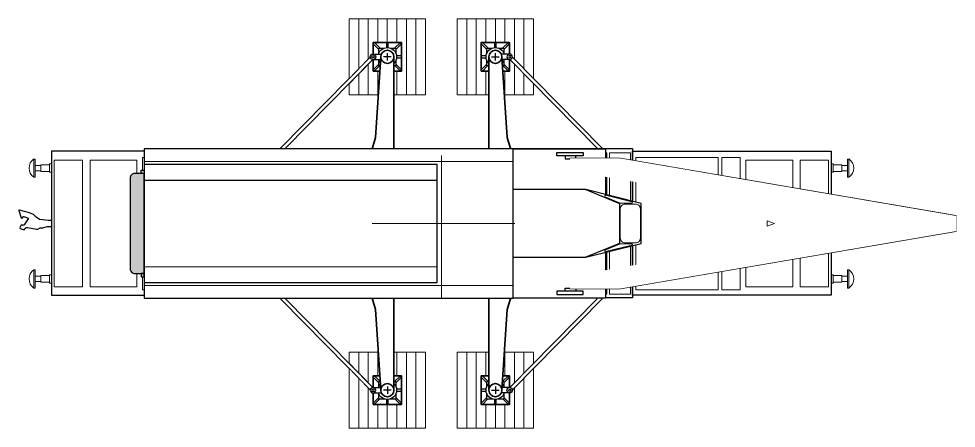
# Model space of a CAD drawing. Header units: millimetres. Extents: x -43929 to 22019, y 6537 to 66314.
# Drawn here: x 1289 to 20986, y 6537 to 15137 of the extents above; entities that cross this region are included whole.
import ezdxf

# ---------------------------------------------------------------- set-up
doc = ezdxf.new("R2010")
doc.units = ezdxf.units.MM
doc.set_wipeout_variables(frame=1)
for name, pattern in [('CENTER', [16, 10, -2, 2, -2]), ('HIDDEN', [9.525, 6.35, -3.175]), ('K5LT_AXLED', [19.5, 15, -1.5, 1.5, -1.5])]:
    doc.linetypes.add(name, pattern=pattern)
for name, color, linetype, lineweight in [('1', 7, 'Continuous', 35), ('1 @ 1', 7, 'Continuous', 35), ('axes', 40, 'CENTER', 0), ('hatch2', 7, 'Continuous', 9), ('hid1', 7, 'HIDDEN', 0), ('hid3', 7, 'HIDDEN', 18), ('line2', 7, 'Continuous', 18), ('line3', 7, 'Continuous', 25)]:
    doc.layers.add(name, color=color, linetype=linetype, lineweight=lineweight)
doc.layers.add('help', color=4, linetype='Continuous', lineweight=0, plot=False)
doc.layers.add('line1', color=5, linetype='Continuous', true_color=0x0000ff)

# ---------------------------------------------------------------- blocks, each defined once
blk = doc.blocks.new('*U116')
blk.add_wipeout([(-800, 800), (-800, -800), (800, -800), (800, 800)]).dxf.layer = 'line2'
at = {"layer": 'line2', "ltscale": 1000}
for p, q in [((-600, -800), (-600, 800)), ((-400, -800), (-400, 800)), ((-200, -800), (-200, 800)), ((0, -800), (0, 800)), ((200, -800), (200, 800)), ((400, -800), (400, 800)), ((600, -800), (600, 800))]:
    blk.add_line(p, q, dxfattribs=at)
blk.add_lwpolyline([(-800, -800), (800, -800), (800, 800), (-800, 800)], close=True, dxfattribs=at)
blk = doc.blocks.new('A$C5BB45644')
blk.add_wipeout([(-300, -300), (-300, 300), (300, 300), (300, -300)]).dxf.layer = 'hatch2'
at = {"layer": '1', "color": 5, "ltscale": 1000, "true_color": 0x0000ff}
blk.add_lwpolyline([(-300, -300), (300, -300), (300, 300), (-300, 300)], close=True, dxfattribs=at)
at = {"layer": 'line3', "ltscale": 1000}
for points in [[(-153, 179), (-273, 300), (-299, 274), (-179, 153)], [(178, 153), (299, 274), (274, 299), (153, 179)], [(-179, 79), (-179, 179), (-79, 179)], [(79, 179), (178, 179), (178, 79)], [(-179, -153), (-300, -273), (-274, -298), (-164, -189)], [(-49, -189), (-179, -189), (-179, -79)], [(178, -79), (178, -189), (49, -189)], [(164, -189), (275, -300), (300, -274), (178, -153)]]:
    blk.add_lwpolyline(points, dxfattribs=at)
for points in [[(-18, 194), (18, 194), (18, 300), (-18, 300)], [(-194, -18), (-194, 18), (-300, 18), (-300, -18)], [(194, 18), (194, -18), (300, -18), (300, 18)], [(18, -194), (-18, -194), (-18, -300), (18, -300)]]:
    blk.add_lwpolyline(points, close=True, dxfattribs=at)
blk.add_circle((0, 0), 195, dxfattribs=at)
blk = doc.blocks.new('A$C424A34DA')
blk.add_wipeout([(-3358, 1573), (-3256, 1573), (-1421, 3436), (-1257, 3436), (-1366, 1797), (-1480, 1416), (-1493, 1382), (-1499, 1355), (-1504, 1322), (-1504, 1288), (-1499, 1252), (-1483, 1202), (-1468, 1171), (-1442, 1135), (-1410, 1103), (-1369, 1075), (-1327, 1056), (-1278, 1045), (-1236, 1042), (-1193, 1047), (-1144, 1061), (-1087, 1092), (-1052, 1122), (-1023, 1160), (-998, 1207), (-984, 1254), (-979, 1285), (-979, 1313), (-979, 1340), (-979, 3487), (-984, 3529), (-1001, 3566), (-1022, 3592), (-1056, 3616), (-1093, 3627), (-1122, 3629), (-1148, 3626), (-1171, 3618), (-1201, 3600), (-1222, 3580), (-1240, 3551), (-1413, 3551), (-1436, 3548), (-1449, 3541), (-1458, 3534), (-1464, 3527), (-1471, 3514), (-1474, 3503), (-1474, 3492), (-1474, 3486)]).dxf.layer = 'hatch2'
at = {"layer": '1', "color": 5, "ltscale": 1000, "true_color": 0x0000ff}
blk.add_line((-979, 3492), (-979, 1299), dxfattribs=at)
blk.add_lwpolyline([(-1480, 1416), (-1366, 1797), (-1253, 3486)], dxfattribs=at)
blk.add_circle((-1116, 3492), 137, dxfattribs=at)
at = {"layer": 'line3', "ltscale": 1000}
for p, q in [((-1417, 3551), (-1240, 3551)), ((-3358, 1573), (-1474, 3486)), ((-3256, 1573), (-1421, 3436)), ((-1416, 3436), (-1256, 3436))]:
    blk.add_line(p, q, dxfattribs=at)
for points in [[(-1036, 3492), (-1116, 3492), (-1116, 3572)], [(-1116, 3412), (-1116, 3492), (-1196, 3492)], [(-1242, 1425), (-1242, 1305), (-1122, 1305)], [(-1362, 1305), (-1242, 1305), (-1242, 1185)]]:
    blk.add_lwpolyline(points, dxfattribs=at)
for centre, radius in [((-1417, 3494), 57.7), ((-1420, 3494), 23.8), ((-1242, 1305), 263)]:
    blk.add_circle(centre, radius, dxfattribs=at)
blk = doc.blocks.new('A$C697A24B6')
at = {"layer": 'line2', "ltscale": 1000}
for p, q in [((236, -115), (371, 5)), ((-46, -368), (88, -247))]:
    blk.add_line(p, q, dxfattribs=at)
for points in [[(263, 110), (271, 117), (371, 5), (663, -439), (523, -561), (360, -705), (-46, -368), (-146, -256), (-121, -233)], [(263, 110), (271, 117), (209, 187), (196, 175)], [(-196, -175), (-209, -187), (-146, -256), (-121, -233)]]:
    blk.add_lwpolyline(points, dxfattribs=at)
blk.add_arc((19, 14), 243, 359.7752, 0.2312, dxfattribs=at)
blk = doc.blocks.new('A$C575E5054')
at = {"layer": 'hid3', "ltscale": 1000}
blk.add_blockref('A$C697A24B6', (-1260, 1313), dxfattribs=at)
at = {"layer": 'hid3', "ltscale": 1000, "xscale": -1}
blk.add_blockref('A$C697A24B6', (1260, 1313), dxfattribs=at)
at = {"layer": 'hid3', "ltscale": 1000, "xscale": -1, "rotation": 180}
blk.add_blockref('A$C697A24B6', (-1260, -1313), dxfattribs=at)
at = {"layer": 'hid3', "ltscale": 1000, "rotation": 180}
blk.add_blockref('A$C697A24B6', (1260, -1313), dxfattribs=at)
blk = doc.blocks.new('платформа ЕДК-1000 аутригеры 7.0х2.27')
at = {"layer": 'help', "ltscale": 1000}
for p in [(824685, 198853), (826955, 198853), (824685, 191853), (826955, 191853)]:
    blk.add_blockref('A$C5BB45644', p, dxfattribs=at)
blk.add_wipeout([(817631, 193849), (817631, 194101), (817589, 194101), (817589, 194120), (817407, 194120), (817407, 194134), (817287, 194134), (817287, 193998), (817255, 193998), (817198, 194057), (817157, 194189), (817184, 194298), (817255, 194378), (817287, 194378), (817287, 194249), (817407, 194249), (817407, 194262), (817589, 194262), (817589, 194276), (817631, 194276), (817631, 195288), (817537, 195288), (817447, 195265), (817389, 195265), (817340, 195232), (817311, 195232), (817123, 195270), (817094, 195267), (817066, 195238), (817058, 195217), (816971, 195250), (816967, 195270), (816995, 195321), (817032, 195315), (817041, 195315), (817055, 195322), (817138, 195449), (817138, 195465), (817050, 195497), (817038, 195497), (817022, 195472), (817012, 195465), (817003, 195465), (816990, 195473), (816941, 195627), (816941, 195636), (816959, 195636), (817165, 195577), (817249, 195541), (817304, 195485), (817380, 195440), (817565, 195418), (817631, 195418), (817631, 196429), (817589, 196429), (817589, 196444), (817407, 196444), (817407, 196456), (817287, 196456), (817287, 196327), (817255, 196327), (817186, 196404), (817157, 196510), (817184, 196625), (817255, 196707), (817287, 196707), (817287, 196571), (817407, 196571), (817407, 196586), (817589, 196586), (817589, 196604), (817631, 196604), (817631, 196872), (821803, 196872), (821803, 196925), (829836, 196925), (829836, 196872), (834009, 196872), (834009, 196604), (834051, 196604), (834051, 196586), (834233, 196586), (834233, 196571), (834353, 196571), (834353, 196707), (834384, 196707), (834467, 196601), (834482, 196509), (834450, 196399), (834384, 196327), (834353, 196327), (834353, 196456), (834233, 196456), (834233, 196444), (834051, 196444), (834051, 196429), (834009, 196429), (834009, 195418), (834075, 195418), (834260, 195440), (834336, 195485), (834392, 195541), (834475, 195577), (834681, 195636), (834699, 195636), (834699, 195627), (834650, 195473), (834637, 195465), (834628, 195465), (834618, 195472), (834602, 195497), (834590, 195497), (834502, 195465), (834502, 195449), (834585, 195322), (834599, 195315), (834608, 195315), (834645, 195321), (834673, 195270), (834669, 195250), (834582, 195217), (834574, 195238), (834546, 195267), (834518, 195270), (834329, 195232), (834300, 195232), (834251, 195265), (834193, 195265), (834103, 195288), (834009, 195288), (834009, 194276), (834051, 194276), (834051, 194262), (834233, 194262), (834233, 194249), (834353, 194249), (834353, 194378), (834384, 194378), (834460, 194289), (834482, 194189), (834452, 194073), (834384, 193998), (834353, 193998), (834353, 194134), (834233, 194134), (834233, 194120), (834051, 194120), (834051, 194101), (834009, 194101), (834009, 193849), (829836, 193849), (829836, 193795), (821803, 193795), (821803, 193849)]).dxf.layer = 'hatch2'
at = {"layer": 'axes', "color": 30, "linetype": 'K5LT_AXLED', "ltscale": 200, "true_color": 0xff8000}
for p, q in [((825820, 196925), (825820, 193795)), ((824275, 195353), (827340, 195353))]:
    blk.add_line(p, q, dxfattribs=at)
at = {"layer": 'line1', "color": 5, "ltscale": 1000, "true_color": 0x0000ff}
for points in [[(817631, 193849), (821803, 193849), (821803, 196872), (817631, 196872)], [(834009, 193849), (829836, 193849), (829836, 196872), (834009, 196872)]]:
    blk.add_lwpolyline(points, close=True, dxfattribs=at)
for points in [[(817632, 195418), (817565, 195418), (817380, 195440), (817304, 195485), (817249, 195541), (817165, 195577), (816959, 195636), (816941, 195636), (816941, 195627), (816990, 195473), (817003, 195465), (817012, 195465), (817022, 195472), (817038, 195497), (817050, 195497), (817138, 195465), (817138, 195458), (817138, 195449), (817055, 195322), (817041, 195315), (817032, 195315), (816995, 195321), (816967, 195270), (816971, 195250), (817058, 195217), (817066, 195238), (817094, 195267), (817123, 195270), (817311, 195232), (817340, 195232), (817389, 195265), (817447, 195265), (817537, 195288), (817631, 195288)], [(834008, 195418), (834075, 195418), (834260, 195440), (834336, 195485), (834392, 195541), (834475, 195577), (834681, 195636), (834699, 195636), (834699, 195627), (834650, 195473), (834637, 195465), (834628, 195465), (834618, 195472), (834602, 195497), (834590, 195497), (834502, 195465), (834502, 195458), (834502, 195449), (834585, 195322), (834599, 195315), (834608, 195315), (834645, 195321), (834673, 195270), (834669, 195250), (834582, 195217), (834574, 195238), (834546, 195267), (834518, 195270), (834329, 195232), (834300, 195232), (834251, 195265), (834193, 195265), (834103, 195288), (834009, 195288)]]:
    blk.add_lwpolyline(points, dxfattribs=at)
at = {"layer": 'line2', "ltscale": 1000}
for points in [[(821845, 196834), (822285, 196834), (822285, 193872), (821845, 193872)], [(829794, 196834), (829355, 196834), (829355, 193872), (829794, 193872)], [(817255, 196707), (817287, 196707), (817287, 196327), (817255, 196327)], [(817589, 196444), (817407, 196444), (817407, 196586), (817589, 196586)], [(817631, 196429), (817589, 196429), (817589, 196604), (817631, 196604)], [(817684, 194026), (818280, 194026), (818280, 196682), (817684, 196682)], [(818438, 194026), (819423, 194026), (819423, 196682), (818438, 196682)], [(819544, 193963), (819925, 193963), (819925, 196742), (819544, 196742)], [(820004, 193963), (821735, 193963), (821735, 196742), (820004, 196742)], [(831636, 193963), (829904, 193963), (829904, 196742), (831636, 196742)], [(832096, 193963), (831715, 193963), (831715, 196742), (832096, 196742)], [(833202, 194026), (832217, 194026), (832217, 196682), (833202, 196682)], [(833956, 194026), (833360, 194026), (833360, 196682), (833956, 196682)], [(834009, 196429), (834051, 196429), (834051, 196604), (834009, 196604)], [(834051, 196444), (834233, 196444), (834233, 196586), (834051, 196586)], [(834384, 196707), (834353, 196707), (834353, 196327), (834384, 196327)], [(817407, 196456), (817287, 196456), (817287, 196571), (817407, 196571)], [(834233, 196456), (834353, 196456), (834353, 196571), (834233, 196571)], [(817255, 193998), (817287, 193998), (817287, 194378), (817255, 194378)], [(817407, 194249), (817287, 194249), (817287, 194134), (817407, 194134)], [(817589, 194262), (817407, 194262), (817407, 194120), (817589, 194120)], [(817631, 194276), (817589, 194276), (817589, 194101), (817631, 194101)], [(834009, 194276), (834051, 194276), (834051, 194101), (834009, 194101)], [(834051, 194262), (834233, 194262), (834233, 194120), (834051, 194120)], [(834233, 194249), (834353, 194249), (834353, 194134), (834233, 194134)], [(834384, 193998), (834353, 193998), (834353, 194378), (834384, 194378)]]:
    blk.add_lwpolyline(points, close=True, dxfattribs=at)
for centre, start, end in [((817391, 196517), 125.378, 234.622), ((834249, 196517), 305.378, 54.622), ((817391, 194189), 125.378, 234.622), ((834249, 194189), 305.378, 54.622)]:
    blk.add_arc(centre, 234, start, end, dxfattribs=at)
at = {"layer": 'help', "ltscale": 1000}
blk.add_blockref('A$C424A34DA', (825801, 195361), dxfattribs=at)
at = {"layer": 'help', "ltscale": 1000, "xscale": -1}
blk.add_blockref('A$C424A34DA', (825839, 195361), dxfattribs=at)
at = {"layer": 'help', "ltscale": 1000, "xscale": -1, "rotation": 180}
blk.add_blockref('A$C424A34DA', (825801, 195345), dxfattribs=at)
at = {"layer": 'help', "ltscale": 1000, "rotation": 180}
blk.add_blockref('A$C424A34DA', (825839, 195345), dxfattribs=at)
at = {"layer": 'hid1', "ltscale": 100}
for radius in [1350, 1027]:
    blk.add_circle((825820, 195353), radius, dxfattribs=at)
at = {"layer": 'line1', "color": 5, "ltscale": 1000, "true_color": 0x0000ff}
blk.add_lwpolyline([(821803, 196925), (829836, 196925), (829836, 193795), (821803, 193795)], close=True, dxfattribs=at)
blk.add_circle((825820, 195353), 1283, dxfattribs=at)
at = {"layer": 'line2', "ltscale": 1000}
for points in [[(822344, 196834), (823375, 196834), (823375, 193872), (822344, 193872)], [(823495, 196834), (824459, 196834), (824459, 193872), (823495, 193872)], [(828144, 196834), (827180, 196834), (827180, 193872), (828144, 193872)], [(829295, 196834), (828265, 196834), (828265, 193872), (829295, 193872)]]:
    blk.add_lwpolyline(points, close=True, dxfattribs=at)
at = {"layer": 'line3', "ltscale": 1000}
blk.add_circle((825820, 195353), 1153, dxfattribs=at)
at = {"layer": 'hid3', "ltscale": 1000}
blk.add_blockref('A$C575E5054', (825820, 195353), dxfattribs=at)
blk = doc.blocks.new('кабина ЕДК-1000_план ТРАНСПОР.')
blk.add_wipeout([(763934, 148409), (763934, 149367), (763186, 149553), (763186, 150395), (763934, 150581), (763934, 151539), (773633, 151539), (773633, 151095), (773694, 151095), (773694, 151023), (773826, 151023), (773897, 150993), (773926, 150923), (773926, 149024), (773897, 148954), (773826, 148924), (773694, 148924), (773694, 148852), (773633, 148852), (773633, 148409)]).dxf.layer = 'hatch2'
at = {"layer": 'hatch2', "ltscale": 1000}
h = blk.add_hatch(color=2, dxfattribs=at)
h.dxf.hatch_style = 1
h.paths.add_polyline_path([(773694, 148924), (773633, 148924), (773633, 148852), (773694, 148852)])
h.paths.add_polyline_path([(773633, 149124), (773633, 148924), (773694, 148924), (773826, 148924, 0.018757), (773834, 148925)])
h.paths.add_polyline_path([(773926, 149377), (773633, 149668), (773633, 149396), (773926, 149105)])
h.paths.add_polyline_path([(773633, 150211), (773633, 149939), (773926, 149648), (773926, 149920)])
h.paths.add_polyline_path([(773633, 150755), (773633, 150483), (773926, 150192), (773926, 150464)])
h.paths.add_polyline_path([(773826, 151023), (773641, 151023), (773926, 150740), (773926, 150923, 0.414214)])
h.paths.add_polyline_path([(773694, 151095), (773633, 151095), (773633, 151031), (773641, 151023), (773694, 151023)])
at = {"layer": 'hatch2', "ltscale": 1000, "true_color": 0x000000}
h = blk.add_hatch(color=18, dxfattribs=at)
h.dxf.hatch_style = 1
h.paths.add_polyline_path([(773926, 149105), (773633, 149396), (773633, 149124), (773834, 148925, 0.392408), (773926, 149024)])
h.paths.add_polyline_path([(773633, 149939), (773633, 149668), (773926, 149377), (773926, 149648)])
h.paths.add_polyline_path([(773633, 150483), (773633, 150211), (773926, 149920), (773926, 150192)])
h.paths.add_polyline_path([(773641, 151023), (773633, 151023), (773633, 150755), (773926, 150464), (773926, 150740)])
at = {"layer": 'axes', "color": 30, "linetype": 'K5LT_AXLED', "ltscale": 200, "true_color": 0xff8000}
for p, q in [((767386, 151546), (767386, 148416)), ((765842, 149974), (768906, 149974))]:
    blk.add_line(p, q, dxfattribs=at)
at = {"layer": 'line1', "color": 5, "ltscale": 1000, "true_color": 0x0000ff}
for points in [[(763934, 150581), (763934, 151539), (765877, 151539)], [(765877, 150684), (764351, 150684), (763186, 150395), (763186, 149553), (764351, 149263), (765877, 149263)], [(764351, 149263), (763646, 149553), (763646, 150395), (764351, 150684)], [(765877, 148409), (763934, 148409), (763934, 149367)]]:
    blk.add_lwpolyline(points, dxfattribs=at)
for points in [[(765877, 148409), (773633, 148409), (773633, 151539), (765877, 151539)], [(764408, 151393), (764963, 151393), (764963, 151466), (764408, 151466)], [(764559, 151393), (764786, 151393), (764786, 151332), (764559, 151332)], [(767476, 148732), (773633, 148732), (773633, 151215), (767476, 151215)], [(773633, 151023), (773694, 151023), (773694, 151095), (773633, 151095)], [(773633, 148924), (773694, 148924), (773694, 148852), (773633, 148852)], [(764408, 148554), (764963, 148554), (764963, 148481), (764408, 148481)], [(764559, 148554), (764786, 148554), (764786, 148616), (764559, 148616)]]:
    blk.add_lwpolyline(points, close=True, dxfattribs=at)
blk.add_lwpolyline([(773633, 148924), (773826, 148924, 0.414214), (773926, 149024), (773926, 150923, 0.414214), (773826, 151023), (773633, 151023)], format="xyb", close=True, dxfattribs=at)
at = {"layer": 'line2', "ltscale": 1000}
for p, q in [((773633, 151276), (765877, 151276)), ((773633, 150883), (767476, 150883)), ((773633, 148671), (765877, 148671))]:
    blk.add_line(p, q, dxfattribs=at)
for points in [[(763387, 150401), (763622, 150401, 0.102646), (763642, 150405), (763944, 150536, 0.918184), (763934, 150565), (763384, 150431, 0.887271)], [(763304, 150380), (763526, 150380, -0.414214), (763626, 150280), (763626, 149667, -0.414214), (763526, 149567), (763304, 149567, -0.414214), (763204, 149667), (763204, 150280, -0.414214)], [(763387, 149546), (763622, 149546, -0.102646), (763642, 149542), (763944, 149411, -0.918184), (763934, 149382), (763384, 149516, -0.887271)]]:
    blk.add_lwpolyline(points, format="xyb", close=True, dxfattribs=at)
at = {"layer": 'line3', "ltscale": 1000}
blk.add_line((773633, 149064), (767476, 149064), dxfattribs=at)
blk = doc.blocks.new('*U115')
at = {"layer": '1'}
blk.add_blockref('платформа ЕДК-1000 аутригеры 7.0х2.27', (-825820, -195353), dxfattribs=at)
at = {"layer": '1', "rotation": 180}
blk.add_blockref('кабина ЕДК-1000_план ТРАНСПОР.', (767386, 149974), dxfattribs=at)
at = {"layer": 'line1', "ltscale": 1000}
blk.add_lwpolyline([(2700, -1366), (3762, -1366), (10818, -160), (10818, 159), (3762, 1366), (2700, 1366)], dxfattribs=at)
blk.add_wipeout([(2700, 1366), (2700, 1112), (4512, 794), (4512, -794), (2700, -1112), (2700, -1366), (3762, -1366), (10818, -160), (10818, 159), (3762, 1366)]).dxf.layer = 'hatch2'
at = {"layer": 'line2', "ltscale": 1000}
blk.add_lwpolyline([(7000, 0), (6847, -58), (6847, 58)], close=True, dxfattribs=at)

msp = doc.modelspace()

# ---------------------------------------------------------------- block references
at = {"layer": '1 @ 1'}
for p in [(9032.7, 14337.3), (11302.7, 14337.3), (9032.7, 7337.3), (11302.7, 7337.3)]:
    msp.add_blockref('*U116', p, dxfattribs=at)

# ---------------------------------------------------------------- next in the draw order: block references
msp.add_blockref('*U115', (10168.5, 10837.3), dxfattribs=at)

doc.saveas('drawing.dxf')
